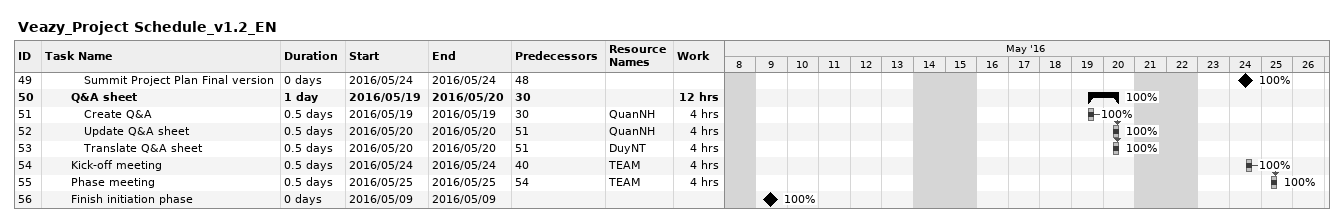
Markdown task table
Veazy_Project Schedule_v1.2_EN

| ID | Level | Task | Duration | Start | Finish | Predecessors | Resources | % complete | Work (h) |
|---|---|---|---|---|---|---|---|---|---|
| 49 | 4 | Summit Project Plan Final version | 0d | 2016-05-24 | 2016-05-24 | 48 |  | 100 |  |
| 50 | 3 | **Q&A sheet** | 1d | 2016-05-19 | 2016-05-20 | 30 |  | 100 | 12 |
| 51 | 4 | Create Q&A | 0.5d | 2016-05-19 | 2016-05-19 | 30 | QuanNH | 100 | 4 |
| 52 | 4 | Update Q&A sheet | 0.5d | 2016-05-20 | 2016-05-20 | 51 | QuanNH | 100 | 4 |
| 53 | 4 | Translate Q&A sheet | 0.5d | 2016-05-20 | 2016-05-20 | 51 | DuyNT | 100 | 4 |
| 54 | 3 | Kick-off meeting | 0.5d | 2016-05-24 | 2016-05-24 | 40 | TEAM | 100 | 4 |
| 55 | 3 | Phase meeting | 0.5d | 2016-05-25 | 2016-05-25 | 54 | TEAM | 100 | 4 |
| 56 | 3 | Finish initiation phase | 0d | 2016-05-09 | 2016-05-09 |  |  | 100 |  |
